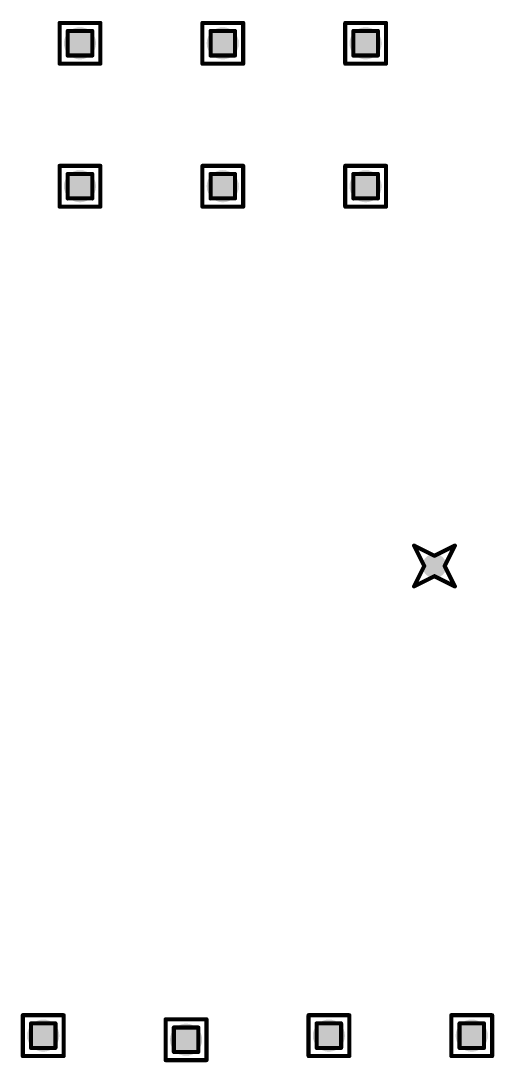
# Model space of a CAD drawing. Header units: millimetres. Extents: x -25 to 478, y -31 to 252.
# Drawn here: x 99.87 to 105.77, y 30.2 to 43.15 of the extents above; entities that cross this region are included whole.
import ezdxf

# ---------------------------------------------------------------- set-up
doc = ezdxf.new("R2010")
doc.units = ezdxf.units.MM
doc.layers.add('DrillDrawing', color=1, linetype='Continuous')
doc.layers.add('ViaHoleLayer', color=16, linetype='Continuous')

msp = doc.modelspace()

# ---------------------------------------------------------------- hatches: boundary and pattern name
at = {"layer": 'ViaHoleLayer'}
h = msp.add_hatch(color=16, dxfattribs=at)
edge = h.paths.add_edge_path()
edge.add_arc((100.609, 42.873), 0.2, 0, 360)
h = msp.add_hatch(color=16, dxfattribs=at)
edge = h.paths.add_edge_path()
edge.add_arc((102.387, 42.873), 0.2, 0, 360)
h = msp.add_hatch(color=16, dxfattribs=at)
edge = h.paths.add_edge_path()
edge.add_arc((104.165, 42.873), 0.2, 0, 360)
h = msp.add_hatch(color=16, dxfattribs=at)
edge = h.paths.add_edge_path()
edge.add_arc((100.609, 41.095), 0.2, 0, 360)
h = msp.add_hatch(color=16, dxfattribs=at)
edge = h.paths.add_edge_path()
edge.add_arc((102.387, 41.095), 0.2, 0, 360)
h = msp.add_hatch(color=16, dxfattribs=at)
edge = h.paths.add_edge_path()
edge.add_arc((104.165, 41.095), 0.2, 0, 360)
h = msp.add_hatch(color=16, dxfattribs=at)
edge = h.paths.add_edge_path()
edge.add_arc((105.022, 36.371), 0.15, 0, 360)
h = msp.add_hatch(color=16, dxfattribs=at)
edge = h.paths.add_edge_path()
edge.add_arc((100.152, 30.529), 0.2, 0, 360)
h = msp.add_hatch(color=16, dxfattribs=at)
edge = h.paths.add_edge_path()
edge.add_arc((103.708, 30.529), 0.2, 0, 360)
h = msp.add_hatch(color=16, dxfattribs=at)
edge = h.paths.add_edge_path()
edge.add_arc((105.486, 30.529), 0.2, 0, 360)
h = msp.add_hatch(color=16, dxfattribs=at)
edge = h.paths.add_edge_path()
edge.add_arc((101.93, 30.478), 0.2, 0, 360)

# ---------------------------------------------------------------- linework, layer by layer
at = {"layer": 'DrillDrawing', "const_width": 0.0508}
for points in [[(100.355, 43.127), (100.863, 43.127)], [(100.355, 42.619), (100.355, 43.127)], [(100.863, 42.619), (100.863, 43.127)], [(102.133, 43.127), (102.641, 43.127)], [(102.133, 42.619), (102.133, 43.127)], [(102.641, 42.619), (102.641, 43.127)], [(103.911, 43.127), (104.419, 43.127)], [(103.911, 42.619), (103.911, 43.127)], [(104.419, 42.619), (104.419, 43.127)], [(100.457, 43.026), (100.762, 43.026)], [(100.457, 42.721), (100.457, 43.026)], [(100.762, 42.721), (100.762, 43.026)], [(102.235, 43.026), (102.54, 43.026)], [(102.235, 42.721), (102.235, 43.026)], [(102.54, 42.721), (102.54, 43.026)], [(104.013, 43.026), (104.318, 43.026)], [(104.013, 42.721), (104.013, 43.026)], [(104.318, 42.721), (104.318, 43.026)], [(100.355, 42.619), (100.863, 42.619)], [(100.457, 42.721), (100.762, 42.721)], [(102.133, 42.619), (102.641, 42.619)], [(102.235, 42.721), (102.54, 42.721)], [(103.911, 42.619), (104.419, 42.619)], [(104.013, 42.721), (104.318, 42.721)], [(100.355, 41.349), (100.863, 41.349)], [(100.355, 40.841), (100.355, 41.349)], [(100.863, 40.841), (100.863, 41.349)], [(102.133, 41.349), (102.641, 41.349)], [(102.133, 40.841), (102.133, 41.349)], [(102.641, 40.841), (102.641, 41.349)], [(103.911, 41.349), (104.419, 41.349)], [(103.911, 40.841), (103.911, 41.349)], [(104.419, 40.841), (104.419, 41.349)], [(100.457, 41.248), (100.762, 41.248)], [(100.457, 40.943), (100.457, 41.248)], [(100.762, 40.943), (100.762, 41.248)], [(102.235, 41.248), (102.54, 41.248)], [(102.235, 40.943), (102.235, 41.248)], [(102.54, 40.943), (102.54, 41.248)], [(104.013, 41.248), (104.318, 41.248)], [(104.013, 40.943), (104.013, 41.248)], [(104.318, 40.943), (104.318, 41.248)], [(100.457, 40.943), (100.762, 40.943)], [(102.235, 40.943), (102.54, 40.943)], [(104.013, 40.943), (104.318, 40.943)], [(100.355, 40.841), (100.863, 40.841)], [(102.133, 40.841), (102.641, 40.841)], [(103.911, 40.841), (104.419, 40.841)], [(104.768, 36.625), (105.022, 36.498)], [(104.768, 36.625), (104.895, 36.371)], [(105.022, 36.498), (105.276, 36.625)], [(105.149, 36.371), (105.276, 36.625)], [(104.768, 36.117), (104.895, 36.371)], [(105.149, 36.371), (105.276, 36.117)], [(104.768, 36.117), (105.022, 36.244)], [(105.022, 36.244), (105.276, 36.117)], [(99.898, 30.783), (100.406, 30.783)], [(99.898, 30.275), (99.898, 30.783)], [(100, 30.681), (100.305, 30.681)], [(100, 30.376), (100, 30.681)], [(100.305, 30.376), (100.305, 30.681)], [(100.406, 30.275), (100.406, 30.783)], [(101.676, 30.732), (102.184, 30.732)], [(101.676, 30.224), (101.676, 30.732)], [(102.184, 30.224), (102.184, 30.732)], [(103.454, 30.783), (103.962, 30.783)], [(103.454, 30.275), (103.454, 30.783)], [(103.556, 30.681), (103.861, 30.681)], [(103.556, 30.376), (103.556, 30.681)], [(103.861, 30.376), (103.861, 30.681)], [(103.962, 30.275), (103.962, 30.783)], [(105.232, 30.783), (105.74, 30.783)], [(105.232, 30.275), (105.232, 30.783)], [(105.334, 30.681), (105.639, 30.681)], [(105.334, 30.376), (105.334, 30.681)], [(105.639, 30.376), (105.639, 30.681)], [(105.74, 30.275), (105.74, 30.783)], [(101.778, 30.63), (102.083, 30.63)], [(101.778, 30.326), (101.778, 30.63)], [(102.083, 30.326), (102.083, 30.63)], [(100, 30.376), (100.305, 30.376)], [(101.778, 30.326), (102.083, 30.326)], [(103.556, 30.376), (103.861, 30.376)], [(105.334, 30.376), (105.639, 30.376)], [(99.898, 30.275), (100.406, 30.275)], [(101.676, 30.224), (102.184, 30.224)], [(103.454, 30.275), (103.962, 30.275)], [(105.232, 30.275), (105.74, 30.275)]]:
    msp.add_lwpolyline(points, dxfattribs=at)
at = {"layer": 'DrillDrawing', "const_width": 0.0254}
for points in [[(100.343, 43.127, 1), (100.368, 43.127, 1)], [(100.343, 43.127, 1), (100.368, 43.127, 1)], [(100.851, 43.127, 1), (100.876, 43.127, 1)], [(100.851, 43.127, 1), (100.876, 43.127, 1)], [(102.121, 43.127, 1), (102.146, 43.127, 1)], [(102.121, 43.127, 1), (102.146, 43.127, 1)], [(102.629, 43.127, 1), (102.654, 43.127, 1)], [(102.629, 43.127, 1), (102.654, 43.127, 1)], [(103.899, 43.127, 1), (103.924, 43.127, 1)], [(103.899, 43.127, 1), (103.924, 43.127, 1)], [(104.407, 43.127, 1), (104.432, 43.127, 1)], [(104.407, 43.127, 1), (104.432, 43.127, 1)], [(100.444, 43.026, 1), (100.47, 43.026, 1)], [(100.444, 43.026, 1), (100.47, 43.026, 1)], [(100.749, 43.026, 1), (100.775, 43.026, 1)], [(100.749, 43.026, 1), (100.775, 43.026, 1)], [(102.222, 43.026, 1), (102.248, 43.026, 1)], [(102.222, 43.026, 1), (102.248, 43.026, 1)], [(102.527, 43.026, 1), (102.552, 43.026, 1)], [(102.527, 43.026, 1), (102.552, 43.026, 1)], [(104, 43.026, 1), (104.026, 43.026, 1)], [(104, 43.026, 1), (104.026, 43.026, 1)], [(104.305, 43.026, 1), (104.331, 43.026, 1)], [(104.305, 43.026, 1), (104.331, 43.026, 1)], [(100.343, 42.619, 1), (100.368, 42.619, 1)], [(100.343, 42.619, 1), (100.368, 42.619, 1)], [(100.444, 42.721, 1), (100.47, 42.721, 1)], [(100.444, 42.721, 1), (100.47, 42.721, 1)], [(100.749, 42.721, 1), (100.775, 42.721, 1)], [(100.749, 42.721, 1), (100.775, 42.721, 1)], [(100.851, 42.619, 1), (100.876, 42.619, 1)], [(100.851, 42.619, 1), (100.876, 42.619, 1)], [(102.121, 42.619, 1), (102.146, 42.619, 1)], [(102.121, 42.619, 1), (102.146, 42.619, 1)], [(102.222, 42.721, 1), (102.248, 42.721, 1)], [(102.222, 42.721, 1), (102.248, 42.721, 1)], [(102.527, 42.721, 1), (102.552, 42.721, 1)], [(102.527, 42.721, 1), (102.552, 42.721, 1)], [(102.629, 42.619, 1), (102.654, 42.619, 1)], [(102.629, 42.619, 1), (102.654, 42.619, 1)], [(103.899, 42.619, 1), (103.924, 42.619, 1)], [(103.899, 42.619, 1), (103.924, 42.619, 1)], [(104, 42.721, 1), (104.026, 42.721, 1)], [(104, 42.721, 1), (104.026, 42.721, 1)], [(104.305, 42.721, 1), (104.331, 42.721, 1)], [(104.305, 42.721, 1), (104.331, 42.721, 1)], [(104.407, 42.619, 1), (104.432, 42.619, 1)], [(104.407, 42.619, 1), (104.432, 42.619, 1)], [(100.343, 41.349, 1), (100.368, 41.349, 1)], [(100.343, 41.349, 1), (100.368, 41.349, 1)], [(100.851, 41.349, 1), (100.876, 41.349, 1)], [(100.851, 41.349, 1), (100.876, 41.349, 1)], [(102.121, 41.349, 1), (102.146, 41.349, 1)], [(102.121, 41.349, 1), (102.146, 41.349, 1)], [(102.629, 41.349, 1), (102.654, 41.349, 1)], [(102.629, 41.349, 1), (102.654, 41.349, 1)], [(103.899, 41.349, 1), (103.924, 41.349, 1)], [(103.899, 41.349, 1), (103.924, 41.349, 1)], [(104.407, 41.349, 1), (104.432, 41.349, 1)], [(104.407, 41.349, 1), (104.432, 41.349, 1)], [(100.444, 41.248, 1), (100.47, 41.248, 1)], [(100.444, 41.248, 1), (100.47, 41.248, 1)], [(100.749, 41.248, 1), (100.775, 41.248, 1)], [(100.749, 41.248, 1), (100.775, 41.248, 1)], [(102.222, 41.248, 1), (102.248, 41.248, 1)], [(102.222, 41.248, 1), (102.248, 41.248, 1)], [(102.527, 41.248, 1), (102.552, 41.248, 1)], [(102.527, 41.248, 1), (102.552, 41.248, 1)], [(104, 41.248, 1), (104.026, 41.248, 1)], [(104, 41.248, 1), (104.026, 41.248, 1)], [(104.305, 41.248, 1), (104.331, 41.248, 1)], [(104.305, 41.248, 1), (104.331, 41.248, 1)], [(100.444, 40.943, 1), (100.47, 40.943, 1)], [(100.444, 40.943, 1), (100.47, 40.943, 1)], [(100.749, 40.943, 1), (100.775, 40.943, 1)], [(100.749, 40.943, 1), (100.775, 40.943, 1)], [(102.222, 40.943, 1), (102.248, 40.943, 1)], [(102.222, 40.943, 1), (102.248, 40.943, 1)], [(102.527, 40.943, 1), (102.552, 40.943, 1)], [(102.527, 40.943, 1), (102.552, 40.943, 1)], [(104, 40.943, 1), (104.026, 40.943, 1)], [(104, 40.943, 1), (104.026, 40.943, 1)], [(104.305, 40.943, 1), (104.331, 40.943, 1)], [(104.305, 40.943, 1), (104.331, 40.943, 1)], [(100.343, 40.841, 1), (100.368, 40.841, 1)], [(100.343, 40.841, 1), (100.368, 40.841, 1)], [(100.851, 40.841, 1), (100.876, 40.841, 1)], [(100.851, 40.841, 1), (100.876, 40.841, 1)], [(102.121, 40.841, 1), (102.146, 40.841, 1)], [(102.121, 40.841, 1), (102.146, 40.841, 1)], [(102.629, 40.841, 1), (102.654, 40.841, 1)], [(102.629, 40.841, 1), (102.654, 40.841, 1)], [(103.899, 40.841, 1), (103.924, 40.841, 1)], [(103.899, 40.841, 1), (103.924, 40.841, 1)], [(104.407, 40.841, 1), (104.432, 40.841, 1)], [(104.407, 40.841, 1), (104.432, 40.841, 1)], [(104.755, 36.625, 1), (104.781, 36.625, 1)], [(104.755, 36.625, 1), (104.781, 36.625, 1)], [(105.263, 36.625, 1), (105.289, 36.625, 1)], [(105.263, 36.625, 1), (105.289, 36.625, 1)], [(105.009, 36.498, 1), (105.035, 36.498, 1)], [(105.009, 36.498, 1), (105.035, 36.498, 1)], [(104.882, 36.371, 1), (104.908, 36.371, 1)], [(104.882, 36.371, 1), (104.908, 36.371, 1)], [(105.136, 36.371, 1), (105.162, 36.371, 1)], [(105.136, 36.371, 1), (105.162, 36.371, 1)], [(104.755, 36.117, 1), (104.781, 36.117, 1)], [(104.755, 36.117, 1), (104.781, 36.117, 1)], [(105.009, 36.244, 1), (105.035, 36.244, 1)], [(105.009, 36.244, 1), (105.035, 36.244, 1)], [(105.263, 36.117, 1), (105.289, 36.117, 1)], [(105.263, 36.117, 1), (105.289, 36.117, 1)], [(99.885, 30.783, 1), (99.911, 30.783, 1)], [(99.885, 30.783, 1), (99.911, 30.783, 1)], [(99.987, 30.681, 1), (100.013, 30.681, 1)], [(99.987, 30.681, 1), (100.013, 30.681, 1)], [(100.292, 30.681, 1), (100.317, 30.681, 1)], [(100.292, 30.681, 1), (100.317, 30.681, 1)], [(100.394, 30.783, 1), (100.419, 30.783, 1)], [(100.394, 30.783, 1), (100.419, 30.783, 1)], [(101.663, 30.732, 1), (101.689, 30.732, 1)], [(101.663, 30.732, 1), (101.689, 30.732, 1)], [(102.171, 30.732, 1), (102.197, 30.732, 1)], [(102.171, 30.732, 1), (102.197, 30.732, 1)], [(103.442, 30.783, 1), (103.467, 30.783, 1)], [(103.442, 30.783, 1), (103.467, 30.783, 1)], [(103.543, 30.681, 1), (103.569, 30.681, 1)], [(103.543, 30.681, 1), (103.569, 30.681, 1)], [(103.848, 30.681, 1), (103.873, 30.681, 1)], [(103.848, 30.681, 1), (103.873, 30.681, 1)], [(103.95, 30.783, 1), (103.975, 30.783, 1)], [(103.95, 30.783, 1), (103.975, 30.783, 1)], [(105.219, 30.783, 1), (105.245, 30.783, 1)], [(105.219, 30.783, 1), (105.245, 30.783, 1)], [(105.321, 30.681, 1), (105.347, 30.681, 1)], [(105.321, 30.681, 1), (105.347, 30.681, 1)], [(105.626, 30.681, 1), (105.651, 30.681, 1)], [(105.626, 30.681, 1), (105.651, 30.681, 1)], [(105.728, 30.783, 1), (105.753, 30.783, 1)], [(105.728, 30.783, 1), (105.753, 30.783, 1)], [(101.765, 30.63, 1), (101.79, 30.63, 1)], [(101.765, 30.63, 1), (101.79, 30.63, 1)], [(102.07, 30.63, 1), (102.095, 30.63, 1)], [(102.07, 30.63, 1), (102.095, 30.63, 1)], [(99.987, 30.376, 1), (100.013, 30.376, 1)], [(99.987, 30.376, 1), (100.013, 30.376, 1)], [(100.292, 30.376, 1), (100.317, 30.376, 1)], [(100.292, 30.376, 1), (100.317, 30.376, 1)], [(101.765, 30.326, 1), (101.79, 30.326, 1)], [(101.765, 30.326, 1), (101.79, 30.326, 1)], [(102.07, 30.326, 1), (102.095, 30.326, 1)], [(102.07, 30.326, 1), (102.095, 30.326, 1)], [(103.543, 30.376, 1), (103.569, 30.376, 1)], [(103.543, 30.376, 1), (103.569, 30.376, 1)], [(103.848, 30.376, 1), (103.873, 30.376, 1)], [(103.848, 30.376, 1), (103.873, 30.376, 1)], [(105.321, 30.376, 1), (105.347, 30.376, 1)], [(105.321, 30.376, 1), (105.347, 30.376, 1)], [(105.626, 30.376, 1), (105.651, 30.376, 1)], [(105.626, 30.376, 1), (105.651, 30.376, 1)], [(99.885, 30.275, 1), (99.911, 30.275, 1)], [(99.885, 30.275, 1), (99.911, 30.275, 1)], [(100.394, 30.275, 1), (100.419, 30.275, 1)], [(100.394, 30.275, 1), (100.419, 30.275, 1)], [(101.663, 30.224, 1), (101.689, 30.224, 1)], [(101.663, 30.224, 1), (101.689, 30.224, 1)], [(102.171, 30.224, 1), (102.197, 30.224, 1)], [(102.171, 30.224, 1), (102.197, 30.224, 1)], [(103.442, 30.275, 1), (103.467, 30.275, 1)], [(103.442, 30.275, 1), (103.467, 30.275, 1)], [(103.95, 30.275, 1), (103.975, 30.275, 1)], [(103.95, 30.275, 1), (103.975, 30.275, 1)], [(105.219, 30.275, 1), (105.245, 30.275, 1)], [(105.219, 30.275, 1), (105.245, 30.275, 1)], [(105.728, 30.275, 1), (105.753, 30.275, 1)], [(105.728, 30.275, 1), (105.753, 30.275, 1)]]:
    msp.add_lwpolyline(points, format="xyb", close=True, dxfattribs=at)

doc.saveas('drawing.dxf')
